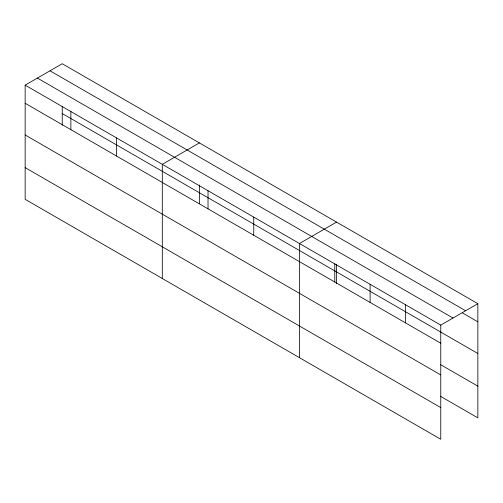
<?xml version="1.0" encoding="UTF-8"?>
<svg xmlns="http://www.w3.org/2000/svg" width="503" height="503" viewBox="0 0 503 503"><rect width="100%" height="100%" fill="white"/><g stroke="black" fill="none" stroke-linecap="round" stroke-linejoin="round"><path stroke-width="0.75" d="M440.766 374.917L440.766 325.095L25.15 85.145L25.15 199.314L440.766 439.27L440.766 374.917L25.15 134.967M440.483 396.282L477.85 417.855L477.85 303.686L62.234 63.73L25.15 85.145M199.389 142.915L162.306 164.33L162.306 278.499M336.538 222.1L299.455 243.515L299.455 357.683M440.766 325.095L477.85 303.686M49.998 70.797L465.615 310.753M462.226 312.791L477.85 321.813M37.385 78.078L453.002 318.028M62.234 113.552L477.85 353.508M25.15 103.272L440.766 343.222M440.483 364.587L477.85 386.159M25.15 167.618L440.766 407.575M405.437 304.699L405.437 322.825M370.107 284.302L370.107 302.429M336.538 264.194L336.538 283.585M334.784 263.905L334.784 282.032M253.738 217.12L253.738 235.247M208.022 190.725L208.022 208.852M199.389 185.01L199.389 203.621M116.583 137.935L116.583 156.062M70.866 111.54L70.866 129.667M62.234 106.598L62.234 125.216"/></g></svg>
